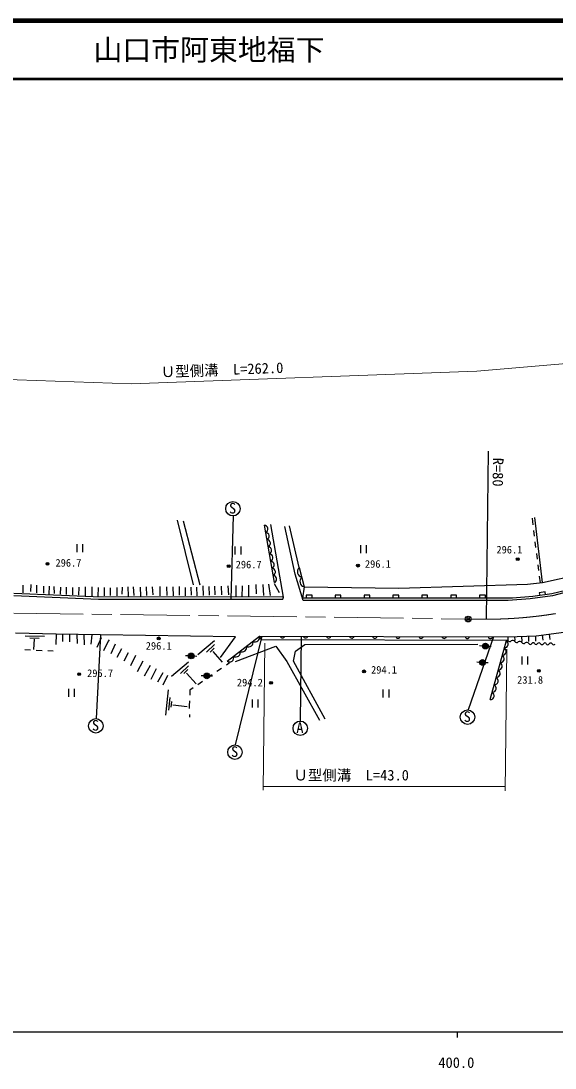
# Model space of a CAD drawing. Units: millimetres, scale not verified. Extents: x 40000 to 680000, y 20000 to 380000.
# Drawn here: x 392475 to 484932, y 198715 to 380000 of the extents above; entities that cross this region are included whole.
import ezdxf
from ezdxf.enums import TextEntityAlignment as Align

# ---------------------------------------------------------------- set-up
doc = ezdxf.new("R2010")
doc.units = ezdxf.units.MM
doc.header["$LTSCALE"] = 1000
doc.header["$PDMODE"] = 32
doc.header["$PDSIZE"] = 500
doc.linetypes.add('CHAIN', pattern=[18.5, 12, -1.5, 3.5, -1.5])
for name, color, linetype, lineweight in [('M-BGD', 7, 'Continuous', 25), ('M-BMK', 2, 'CHAIN', 13), ('M-BMK-SRVR', 3, 'Continuous', 25), ('M-STR-HTXT', 7, 'Continuous', 13), ('M-TTL', 2, 'Continuous', 140), ('M-TTL-BAND', 7, 'Continuous', 25), ('M-TTL-LINE', 7, 'Continuous', 50)]:
    doc.layers.add(name, color=color, linetype=linetype, lineweight=lineweight)
doc.layers.add('M-TTL-TXT', color=7, linetype='Continuous')
doc.styles.add('ＭＳ ゴシック', font='')
doc.styles.get('ＭＳ ゴシック').set_extended_font_data('MS Gothic')

msp = doc.modelspace()

# ---------------------------------------------------------------- linework, layer by layer
at = {"layer": 'M-BGD'}
for p, q in [((473043, 276415), (473412, 305530)), ((429216, 294296), (428797, 279898)), ((480946, 293905), (481085, 292780)), ((482756, 282768), (481438, 294057)), ((419531, 293549), (422313, 282397)), ((423520, 282297), (420601, 293391)), ((436354, 282757), (434616, 292692)), ((437919, 280239), (435716, 292815)), ((439948, 284225), (438183, 292493)), ((440641, 285357), (438955, 292567)), ((481208, 291788), (481330, 290795)), ((402147, 289417), (402147, 288017)), ((403197, 288017), (403197, 289417)), ((429523, 289036), (429523, 287636)), ((430573, 287636), (430573, 289036)), ((451251, 289249), (451251, 287849)), ((452301, 287849), (452301, 289249)), ((481452, 289803), (481575, 288810)), ((481697, 287818), (481820, 286825)), ((440641, 285357), (441483, 282022)), ((481942, 285833), (482064, 284840)), ((482756, 282768), (494461, 285414)), ((441311, 279682), (439948, 284225)), ((482187, 283848), (482326, 282723)), ((392824, 282340), (392824, 281014)), ((394158, 282411), (394103, 281201)), ((395196, 282317), (395164, 280983)), ((396374, 282169), (396374, 280921)), ((397357, 282122), (397302, 280733)), ((398168, 282067), (398215, 280882)), ((399299, 281943), (399283, 280765)), ((400308, 281956), (400313, 280707)), ((401416, 281914), (401395, 280666)), ((402500, 281987), (402464, 280562)), ((403598, 282028), (403613, 280478)), ((404763, 282034), (404721, 280447)), ((405834, 281930), (405813, 280385)), ((406869, 281898), (406864, 280494)), ((407920, 281852), (407909, 280536)), ((409059, 281935), (409074, 280478)), ((409996, 281984), (409961, 280755)), ((410979, 282031), (411026, 280439)), ((411927, 282019), (411997, 280545)), ((413109, 281984), (413156, 280416)), ((414127, 282031), (414232, 280521)), ((415192, 282007), (415286, 280615)), ((416491, 282078), (416503, 280474)), ((417661, 282031), (417731, 280556)), ((418773, 282019), (418808, 280451)), ((419885, 282113), (419873, 280591)), ((420903, 281902), (420903, 280463)), ((421909, 281996), (421968, 280568)), ((422857, 281972), (422915, 280451)), ((423933, 282218), (424004, 280545)), ((424987, 282113), (425045, 280603)), ((425981, 282124), (426052, 280627)), ((427128, 282148), (427187, 280615)), ((428310, 282183), (428427, 280650)), ((429676, 282158), (429669, 280248)), ((429684, 282251), (429676, 282158)), ((430755, 282221), (430703, 280247)), ((431884, 282304), (431884, 280374)), ((433147, 282426), (433194, 280842)), ((434365, 282457), (434435, 280554)), ((435340, 282481), (435621, 280546)), ((436284, 282598), (437181, 281061)), ((441483, 282022), (441197, 280061)), ((441483, 282022), (457861, 281781)), ((457861, 281781), (480136, 282492)), ((480136, 282492), (482756, 282768)), ((483193, 281150), (482202, 281016)), ((482202, 281016), (482269, 280521)), ((483260, 280654), (483193, 281150)), ((490783, 282128), (484516, 280443)), ((391263, 280509), (405894, 279893)), ((404994, 280277), (391268, 280878)), ((437919, 280239), (404994, 280277)), ((405894, 279893), (437790, 279899)), ((437790, 279899), (437919, 280239)), ((476793, 279688), (441311, 279682)), ((442872, 280562), (441872, 280562)), ((441872, 280562), (441872, 280062)), ((442872, 280062), (442872, 280562)), ((447872, 280564), (446872, 280564)), ((446872, 280564), (446872, 280064)), ((447872, 280064), (447872, 280564)), ((452872, 280567), (451872, 280566)), ((451872, 280566), (451872, 280066)), ((452872, 280067), (452872, 280567)), ((457872, 280569), (456872, 280569)), ((456872, 280569), (456872, 280069)), ((457872, 280069), (457872, 280569)), ((462872, 280571), (461872, 280571)), ((461872, 280571), (461872, 280071)), ((462872, 280071), (462872, 280571)), ((467872, 280574), (466872, 280573)), ((466872, 280573), (466872, 280073)), ((467872, 280074), (467872, 280574)), ((472872, 280576), (471872, 280576)), ((471872, 280576), (471872, 280076)), ((472872, 280076), (472872, 280576)), ((480619, 279934), (476793, 279688)), ((484516, 280443), (480619, 279934)), ((398580, 273851), (391548, 274009)), ((398580, 273851), (398527, 272061)), ((406265, 273714), (398580, 273851)), ((399652, 273832), (399651, 273645)), ((400854, 273811), (400868, 272529)), ((402149, 273788), (402203, 272209)), ((403380, 273766), (403420, 271985)), ((404754, 273741), (404566, 272079)), ((481659, 273525), (489544, 274592)), ((483907, 273829), (484027, 272937)), ((393179, 273557), (396557, 273477)), ((394021, 273220), (395621, 273157)), ((394739, 272947), (394653, 271176)), ((399651, 273645), (399651, 272553)), ((406265, 273714), (405479, 259205)), ((406335, 273223), (405598, 271537)), ((429605, 273369), (406265, 273714)), ((407582, 272626), (406774, 270923)), ((407775, 272836), (407582, 272626)), ((408758, 272082), (408056, 270449)), ((425990, 272703), (423094, 270228)), ((426008, 272071), (424604, 270737)), ((426995, 269800), (429605, 273369)), ((428164, 269139), (433744, 273495)), ((429603, 254653), (434211, 273494)), ((434109, 272855), (433744, 273495)), ((433744, 273495), (476729, 273370)), ((476749, 272737), (434109, 272855)), ((440014, 270903), (441594, 272035)), ((441005, 273474), (440782, 258788)), ((441594, 272035), (471551, 272121)), ((474262, 273377), (469865, 260716)), ((473726, 262509), (476499, 272738)), ((476729, 273370), (481659, 273525)), ((476729, 273370), (476749, 272737)), ((477929, 273407), (477950, 272723)), ((479128, 273445), (479157, 272545)), ((480328, 273483), (480356, 272583)), ((481527, 273520), (481555, 272621)), ((482717, 273668), (482838, 272776)), ((394124, 271055), (393125, 271100)), ((396122, 270965), (395123, 271010)), ((398025, 270879), (397121, 270920)), ((409881, 271292), (409074, 269782)), ((411057, 270590), (410267, 269168)), ((412286, 270133), (411461, 268325)), ((425903, 271422), (425236, 270720)), ((425692, 270808), (427324, 268965)), ((429603, 269126), (436589, 271759)), ((436589, 271759), (438503, 269090)), ((439646, 269139), (440014, 270903)), ((472867, 271774), (471867, 271786)), ((472867, 271774), (473867, 271762)), ((413567, 269185), (412602, 267290)), ((414849, 268413), (413778, 266552)), ((421454, 268996), (418558, 266521)), ((421472, 268364), (420067, 267030)), ((421934, 270058), (420935, 270069)), ((421934, 270058), (422934, 270046)), ((428585, 268853), (428041, 268480)), ((438503, 269090), (444148, 258923)), ((445122, 259107), (439646, 269139)), ((472376, 268948), (471376, 268960)), ((472376, 268948), (473376, 268936)), ((479198, 269974), (479198, 268574)), ((480248, 268574), (480248, 269974)), ((415867, 267816), (414972, 266008)), ((417043, 267132), (416113, 265499)), ((417833, 266675), (417060, 264990)), ((421366, 267714), (420699, 267012)), ((421156, 267100), (422788, 265257)), ((424659, 266604), (423659, 266616)), ((424659, 266604), (425659, 266593)), ((425566, 266785), (424741, 266220)), ((427216, 267915), (426391, 267350)), ((423916, 265654), (423091, 265089)), ((400682, 264385), (400682, 262985)), ((401732, 262985), (401732, 264385)), ((417979, 264204), (417505, 259798)), ((421722, 264151), (421688, 263295)), ((422266, 264524), (421722, 264151)), ((455146, 264267), (455146, 262867)), ((456196, 262867), (456196, 264267)), ((418277, 262852), (417996, 260658)), ((418558, 262150), (418435, 261167)), ((418751, 261571), (421226, 261325)), ((421650, 262296), (421616, 261439)), ((421616, 261439), (421623, 260939)), ((432515, 262548), (432515, 261148)), ((433565, 261148), (433565, 262548)), ((421636, 259939), (421643, 259438))]:
    msp.add_line(p, q, dxfattribs=at)
msp.add_lwpolyline([(495083, 283859), (490694, 282488), (488031, 281676), (484369, 280804), (481069, 280359), (477581, 280078), (441197, 280061)], dxfattribs=at)
for centre, radius in [((429164, 295545), 1250), ((478476, 286813), 100), ((478476, 286813), 80), ((478476, 286813), 60), ((478476, 286813), 40), ((478476, 286813), 20), ((478476, 286813), 20), ((397068, 286011), 100), ((397068, 286011), 80), ((397068, 286011), 60), ((397068, 286011), 40), ((397068, 286011), 20), ((397068, 286011), 20), ((428439, 285613), 100), ((428439, 285613), 80), ((428439, 285613), 60), ((428439, 285613), 40), ((428439, 285613), 20), ((428439, 285613), 20), ((450809, 285712), 100), ((450809, 285712), 80), ((450809, 285712), 60), ((450809, 285712), 40), ((450809, 285712), 20), ((450809, 285712), 20), ((416323, 273100), 100), ((416323, 273100), 80), ((416323, 273100), 60), ((416323, 273100), 40), ((416323, 273100), 20), ((416323, 273100), 20), ((472867, 271774), 500), ((472867, 271774), 400), ((472867, 271774), 300), ((472867, 271774), 200), ((421934, 270058), 500), ((421934, 270058), 400), ((421934, 270058), 300), ((421934, 270058), 200), ((421934, 270058), 100), ((472867, 271774), 100), ((472867, 271774), 20), ((421934, 270058), 20), ((472376, 268948), 500), ((472376, 268948), 400), ((472376, 268948), 300), ((472376, 268948), 200), ((472376, 268948), 100), ((472376, 268948), 20), ((402544, 266903), 100), ((402544, 266903), 80), ((402544, 266903), 60), ((402544, 266903), 40), ((402544, 266903), 20), ((402544, 266903), 20), ((424659, 266604), 500), ((424659, 266604), 400), ((424659, 266604), 300), ((424659, 266604), 200), ((424659, 266604), 100), ((424659, 266604), 20), ((451872, 267383), 100), ((451872, 267383), 80), ((451872, 267383), 60), ((451872, 267383), 40), ((451872, 267383), 20), ((451872, 267383), 20), ((482118, 267489), 100), ((482118, 267489), 80), ((482118, 267489), 60), ((482118, 267489), 40), ((482118, 267489), 20), ((482118, 267489), 20), ((435774, 265411), 100), ((435774, 265411), 80), ((435774, 265411), 60), ((435774, 265411), 40), ((435774, 265411), 20), ((435774, 265411), 20), ((469783, 259469), 1250), ((405437, 257956), 1250), ((440820, 257539), 1250), ((429524, 253405), 1250)]:
    msp.add_circle(centre, radius, dxfattribs=at)
for centre, radius, start, end in [((434579, 292046), 647, 293.07989, 86.76278), ((434797, 290804), 647, 293.07989, 86.76278), ((435014, 289562), 647, 293.07989, 86.76278), ((435231, 288320), 647, 293.07989, 86.76278), ((435448, 287078), 647, 293.07989, 86.76278), ((435665, 285836), 647, 293.07989, 86.76278), ((435883, 284594), 647, 293.07989, 86.76278), ((441326, 284643), 990, 133.82967, 254.52646), ((436100, 283352), 647, 293.07989, 86.76278), ((441747, 282976), 990, 133.82967, 254.52646), ((431916, 272386), 751, 237.51594, 18.45106), ((433032, 273258), 751, 237.51594, 18.45106), ((437744, 273600), 417, 196.09257, 343.57216), ((441744, 273589), 417, 196.09257, 343.57216), ((445744, 273577), 417, 196.09257, 343.57216), ((449744, 273565), 417, 196.09257, 343.57216), ((453744, 273553), 417, 196.09257, 343.57216), ((457744, 273542), 417, 196.09257, 343.57216), ((461744, 273530), 417, 196.09257, 343.57216), ((465744, 273518), 417, 196.09257, 343.57216), ((469744, 273507), 417, 196.09257, 343.57216), ((473744, 273495), 417, 196.09257, 343.57216), ((476144, 272148), 689, 270.73712, 58.92236), ((477086, 272929), 387, 209.7233, 314.13535), ((477625, 272373), 387, 29.7233, 134.13535), ((478298, 272758), 387, 209.7233, 314.13535), ((478838, 272201), 387, 29.7233, 134.13535), ((479511, 272586), 387, 209.7233, 314.13535), ((480050, 272030), 387, 29.7233, 134.13535), ((480642, 272354), 288, 207.42541, 330.25154), ((481141, 272069), 288, 27.42541, 150.25154), ((481652, 272334), 288, 207.42541, 330.25154), ((482152, 272048), 288, 27.42541, 150.25154), ((482662, 272313), 288, 207.42541, 330.25154), ((483162, 272028), 288, 27.42541, 150.25154), ((483672, 272293), 288, 207.42541, 330.25154), ((484172, 272007), 288, 27.42541, 150.25154), ((484682, 272272), 288, 207.42541, 330.25154), ((429684, 270644), 751, 237.51594, 18.45106), ((430800, 271515), 751, 237.51594, 18.45106), ((475450, 269591), 689, 270.73712, 58.92236), ((475797, 270870), 689, 270.73712, 58.92236), ((428568, 269772), 751, 237.51594, 18.45106), ((475104, 268312), 689, 270.73712, 58.92236), ((474757, 267034), 689, 270.73712, 58.92236), ((474064, 264476), 689, 270.73712, 58.92236), ((474410, 265755), 689, 270.73712, 58.92236), ((473717, 263198), 689, 270.73712, 58.92236)]:
    msp.add_arc(centre, radius, start, end, dxfattribs=at)
for p in [(478476, 286813), (397068, 286011), (428439, 285613), (450809, 285712), (416323, 273100), (472867, 271774), (421934, 270058), (472376, 268948), (402544, 266903), (424659, 266604), (451872, 267383), (482118, 267489), (435774, 265411)]:
    msp.add_point(p, dxfattribs=at)
at = {"layer": 'M-BMK'}
for p, q in [((391224, 277453), (469887, 276456)), ((469887, 276456), (473043, 276415))]:
    msp.add_line(p, q, dxfattribs=at)
msp.add_arc((472934, 351896), 75480, 270.08286, 288.66908, dxfattribs=at)
at = {"layer": 'M-BMK-SRVR'}
msp.add_circle((469887, 276456), 500, dxfattribs=at)
msp.add_point((469887, 276456), dxfattribs=at)
at = {"layer": 'M-STR-HTXT'}
for p, q in [((471373, 319359), (515510, 323161)), ((341280, 319577), (411562, 317200)), ((411562, 317200), (471373, 319359)), ((434682, 272301), (434393, 246804)), ((476591, 271229), (476315, 246713)), ((434401, 247441), (476323, 247441))]:
    msp.add_line(p, q, dxfattribs=at)
at = {"layer": 'M-TTL'}
msp.add_line((680000, 380000), (40000, 380000), dxfattribs=at)
at = {"layer": 'M-TTL-BAND'}
for p, q in [((40000, 205000), (579000, 205000)), ((468000, 205000), (468000, 204000))]:
    msp.add_line(p, q, dxfattribs=at)
at = {"layer": 'M-TTL-LINE'}
msp.add_line((40000, 370000), (680000, 370000), dxfattribs=at)

# ---------------------------------------------------------------- texts
at = {"layer": 'M-BGD', "style": 'ＭＳ ゴシック'}
msp.add_text('R=80', height=1833, rotation=269.273, dxfattribs=at).set_placement((473634, 304389), align=Align.BOTTOM_LEFT)
for s, height, p in [('S', 1833, (428485, 294171)), ('296.1', 1320, (474787, 287414)), ('296.7', 1320, (398455, 285134)), ('296.7', 1320, (429651, 284840)), ('296.1', 1320, (452020, 284939)), ('296.1', 1320, (414084, 270758)), ('294.1', 1320, (453084, 266611)), ('295.7', 1320, (403931, 266026)), ('231.8', 1320, (478368, 264868)), ('294.2', 1320, (429858, 264410)), ('S', 1833, (469104, 258095)), ('S', 1833, (404759, 256582)), ('A', 1833, (440141, 256165)), ('S', 1833, (428845, 252032))]:
    msp.add_text(s, height=height, dxfattribs=at).set_placement(p, align=Align.BOTTOM_LEFT)
at = {"layer": 'M-STR-HTXT', "style": 'ＭＳ ゴシック'}
msp.add_text('Ｕ型側溝\u3000L=262.0', height=1833, rotation=2.067, dxfattribs=at).set_placement((416731, 317760), align=Align.BOTTOM_LEFT)
msp.add_text('Ｕ型側溝\u3000L=43.0', height=1833, dxfattribs=at).set_placement((439650, 247960), align=Align.BOTTOM_LEFT)
at = {"layer": 'M-TTL-BAND', "style": 'ＭＳ ゴシック'}
msp.add_text('400.0', height=1833, dxfattribs=at).set_placement((467844, 198195), align=Align.BOTTOM_CENTER)
at = {"layer": 'M-TTL-TXT', "style": 'ＭＳ ゴシック'}
msp.add_text('山口市阿東地福下', height=3666, dxfattribs=at).set_placement((405024, 375000), align=Align.MIDDLE_LEFT)

doc.saveas('drawing.dxf')
